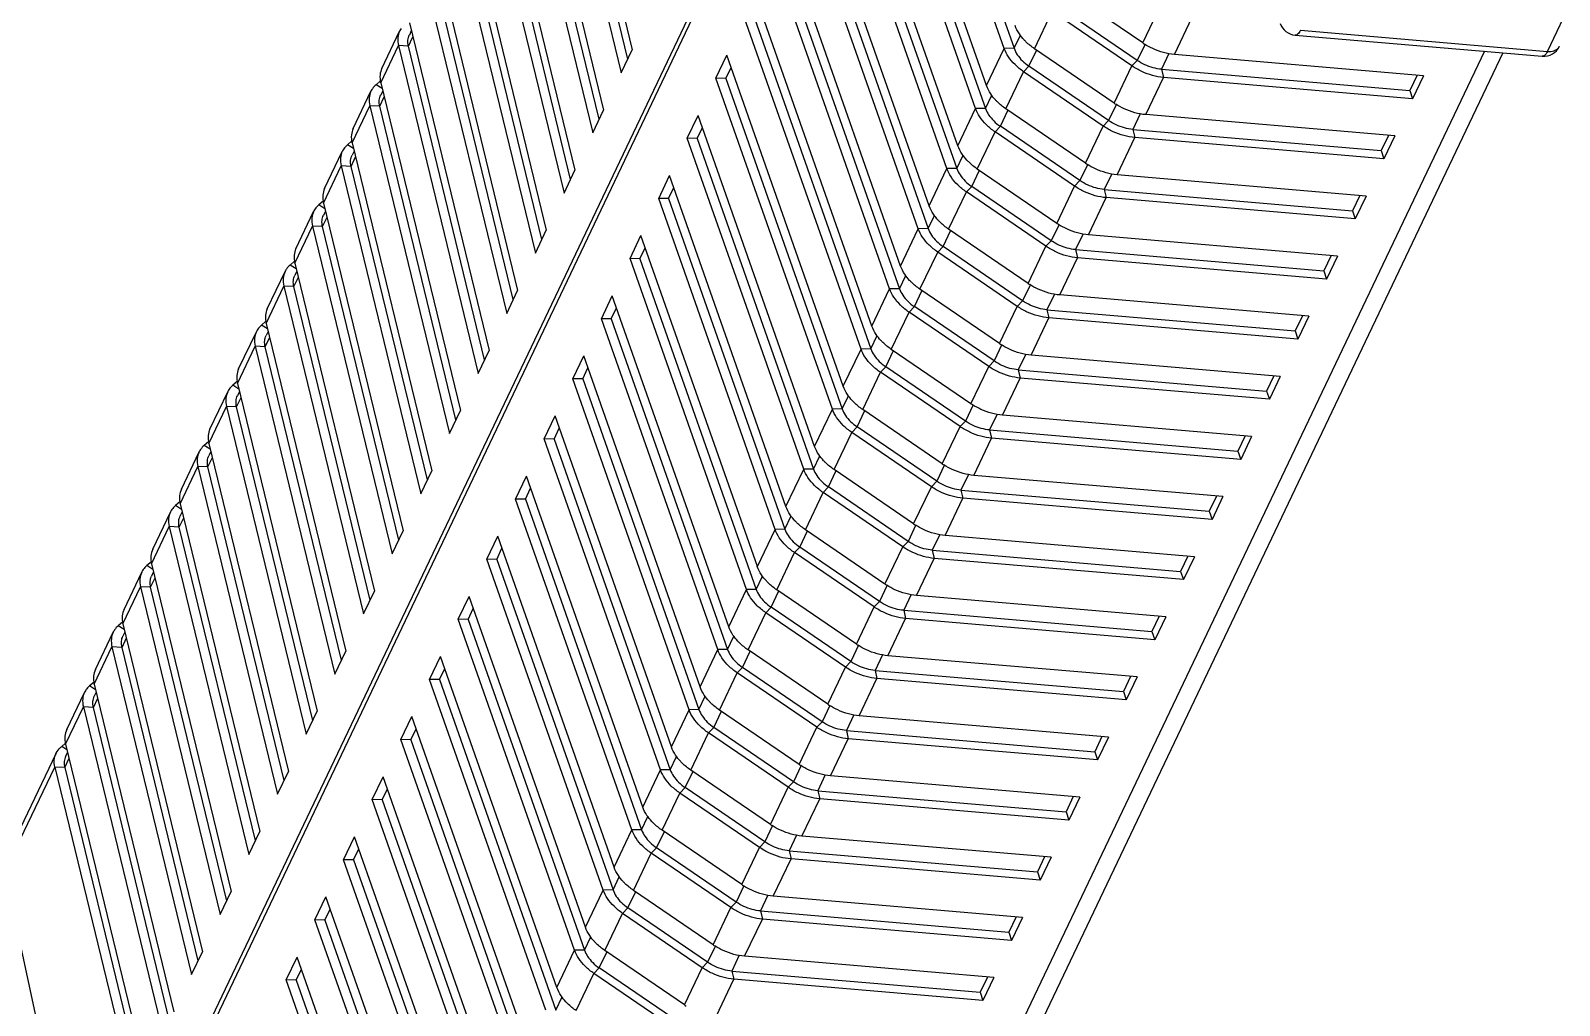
# Model space of a CAD drawing. Header units: millimetres. Extents: x 14276 to 15242, y -9916 to -8542.
# Drawn here: x 14438.2 to 14525.8, y -9572.3 to -9516.4 of the extents above; entities that cross this region are included whole.
import ezdxf

# ---------------------------------------------------------------- set-up
doc = ezdxf.new("R2010")
doc.units = ezdxf.units.MM

# ---------------------------------------------------------------- blocks, each defined once
blk = doc.blocks.new('u9')
at = {"color": 7, "linetype": 'Continuous'}
for p, q in [((236.612, 284.684), (274.986, 365.21)), ((237.67, 284.594), (274.297, 361.452)), ((305.81, 337.857), (299.142, 356.814)), ((299.704, 356.822), (306.379, 337.846)), ((299.078, 355.509), (305.753, 336.533)), ((256.083, 226.016), (317.524, 354.946)), ((256.178, 225.673), (317.604, 354.573)), ((317.604, 354.573), (322.514, 331.631)), ((304.167, 334.41), (297.499, 353.367)), ((298.061, 353.375), (304.736, 334.399)), ((297.436, 352.062), (304.11, 333.086)), ((302.524, 330.963), (295.856, 349.92)), ((296.419, 349.928), (303.093, 330.952)), ((295.793, 348.615), (302.468, 329.638)), ((300.881, 327.515), (294.213, 346.473)), ((294.776, 346.481), (301.451, 327.504)), ((294.15, 345.167), (300.825, 326.191)), ((319.66, 325.642), (315.093, 344.435)), ((299.239, 324.068), (292.571, 343.025)), ((293.133, 343.033), (299.808, 324.057)), ((319.035, 324.325), (314.467, 343.121)), ((319.088, 325.668), (314.718, 343.647)), ((292.507, 341.72), (299.182, 322.744)), ((283.863, 340.272), (288.428, 337.157)), ((284.169, 340.588), (288.734, 337.472)), ((313.075, 340.2), (317.445, 322.22)), ((318.019, 322.191), (313.45, 340.987)), ((281.735, 339.936), (280.718, 337.802)), ((289.751, 339.606), (288.734, 337.472)), ((290.928, 339.578), (290.565, 338.818)), ((297.596, 320.621), (290.928, 339.578)), ((291.49, 339.586), (298.165, 320.61)), ((317.393, 320.877), (312.825, 339.674)), ((265.803, 337.707), (266.429, 339.021)), ((266.173, 337.676), (266.588, 338.549)), ((266.588, 338.549), (266.429, 339.021)), ((266.429, 339.021), (280.718, 337.802)), ((280.829, 337.333), (266.588, 338.549)), ((283.543, 339.275), (282.526, 337.141)), ((283.543, 339.275), (288.108, 336.159)), ((265.803, 337.707), (280.092, 336.488)), ((280.829, 337.333), (280.718, 337.802)), ((290.864, 338.273), (289.847, 336.139)), ((290.864, 338.273), (297.539, 319.296)), ((305.81, 337.857), (305.509, 337.226)), ((306.379, 337.846), (305.753, 336.533)), ((305.81, 337.857), (306.379, 337.846)), ((280.4, 336.433), (280.829, 337.333)), ((281.774, 335.888), (282.22, 336.825)), ((282.22, 336.825), (282.526, 337.141)), ((282.22, 336.825), (286.786, 333.709)), ((282.526, 337.141), (287.092, 334.025)), ((288.428, 337.157), (287.982, 336.219)), ((288.428, 337.157), (288.734, 337.472)), ((311.808, 337.54), (311.182, 336.227)), ((311.433, 336.753), (315.802, 318.773)), ((316.376, 318.744), (311.808, 337.54)), ((280.092, 336.488), (279.075, 334.354)), ((281.9, 335.827), (280.883, 333.693)), ((281.9, 335.827), (286.466, 332.712)), ((288.108, 336.159), (287.092, 334.025)), ((289.285, 336.131), (288.923, 335.371)), ((289.285, 336.131), (289.847, 336.139)), ((295.953, 317.173), (289.285, 336.131)), ((289.847, 336.139), (296.522, 317.163)), ((315.75, 317.43), (311.182, 336.227)), ((264.16, 334.26), (264.786, 335.574)), ((264.53, 334.229), (264.946, 335.101)), ((264.946, 335.101), (264.786, 335.574)), ((264.786, 335.574), (279.075, 334.354)), ((279.186, 333.886), (264.946, 335.101)), ((264.16, 334.26), (278.449, 333.041)), ((279.186, 333.886), (279.075, 334.354)), ((289.222, 334.825), (288.205, 332.692)), ((289.222, 334.825), (295.896, 315.849)), ((304.167, 334.41), (303.866, 333.779)), ((304.736, 334.399), (304.11, 333.086)), ((304.167, 334.41), (304.736, 334.399)), ((310.165, 334.093), (309.539, 332.779)), ((314.733, 315.296), (310.165, 334.093)), ((278.757, 332.986), (279.186, 333.886)), ((280.131, 332.441), (280.577, 333.378)), ((280.577, 333.378), (280.883, 333.693)), ((280.577, 333.378), (285.143, 330.262)), ((280.883, 333.693), (285.449, 330.578)), ((286.786, 333.709), (286.339, 332.772)), ((286.786, 333.709), (287.092, 334.025)), ((309.79, 333.305), (314.159, 315.326)), ((278.449, 333.041), (277.432, 330.907)), ((280.258, 332.38), (279.241, 330.246)), ((280.258, 332.38), (284.823, 329.264)), ((286.466, 332.712), (285.449, 330.578)), ((287.642, 332.684), (287.28, 331.923)), ((287.642, 332.684), (288.205, 332.692)), ((294.31, 313.726), (287.642, 332.684)), ((288.205, 332.692), (294.88, 313.715)), ((314.107, 313.983), (309.539, 332.779)), ((262.517, 330.813), (263.143, 332.126)), ((262.887, 330.781), (263.303, 331.654)), ((263.303, 331.654), (263.143, 332.126)), ((263.143, 332.126), (277.432, 330.907)), ((277.543, 330.439), (263.303, 331.654)), ((322.514, 331.631), (319.66, 325.642)), ((262.517, 330.813), (276.806, 329.594)), ((277.543, 330.439), (277.432, 330.907)), ((285.143, 330.262), (285.449, 330.578)), ((287.579, 331.378), (286.562, 329.244)), ((287.579, 331.378), (294.254, 312.402)), ((302.524, 330.963), (302.224, 330.332)), ((303.093, 330.952), (302.468, 329.638)), ((302.524, 330.963), (303.093, 330.952)), ((308.522, 330.645), (307.896, 329.332)), ((313.09, 311.849), (308.522, 330.645)), ((319.598, 324.872), (322.447, 330.849)), ((277.114, 329.538), (277.543, 330.439)), ((278.488, 328.993), (278.935, 329.931)), ((278.935, 329.931), (279.241, 330.246)), ((278.935, 329.931), (283.5, 326.815)), ((279.241, 330.246), (283.806, 327.13)), ((285.143, 330.262), (284.696, 329.325)), ((308.147, 329.858), (312.517, 311.879)), ((276.806, 329.594), (275.789, 327.46)), ((278.615, 328.933), (277.598, 326.799)), ((278.615, 328.933), (283.18, 325.817)), ((284.823, 329.264), (283.806, 327.13)), ((285.999, 329.236), (285.637, 328.476)), ((285.999, 329.236), (286.562, 329.244)), ((292.668, 310.279), (285.999, 329.236)), ((286.562, 329.244), (293.237, 310.268)), ((312.464, 310.536), (307.896, 329.332)), ((260.875, 327.366), (261.5, 328.679)), ((261.244, 327.334), (261.66, 328.207)), ((261.66, 328.207), (261.5, 328.679)), ((261.5, 328.679), (275.789, 327.46)), ((275.901, 326.992), (261.66, 328.207)), ((285.936, 327.931), (284.919, 325.797)), ((285.936, 327.931), (292.611, 308.955)), ((260.875, 327.366), (275.163, 326.146)), ((275.901, 326.992), (275.789, 327.46)), ((283.5, 326.815), (283.806, 327.13)), ((300.881, 327.515), (300.581, 326.884)), ((301.451, 327.504), (300.825, 326.191)), ((300.881, 327.515), (301.451, 327.504)), ((306.879, 327.198), (306.254, 325.885)), ((311.447, 308.402), (306.879, 327.198)), ((275.472, 326.091), (275.901, 326.992)), ((276.845, 325.546), (277.292, 326.483)), ((277.292, 326.483), (277.598, 326.799)), ((277.292, 326.483), (281.857, 323.368)), ((277.598, 326.799), (282.163, 323.683)), ((283.5, 326.815), (283.053, 325.877)), ((306.504, 326.411), (310.874, 308.431)), ((275.163, 326.146), (274.147, 324.013)), ((276.972, 325.486), (275.955, 323.352)), ((276.972, 325.486), (281.537, 322.37)), ((283.18, 325.817), (282.163, 323.683)), ((284.357, 325.789), (283.994, 325.029)), ((284.357, 325.789), (284.919, 325.797)), ((291.025, 306.832), (284.357, 325.789)), ((284.919, 325.797), (291.594, 306.821)), ((310.822, 307.088), (306.254, 325.885)), ((319.088, 325.668), (318.829, 325.126)), ((319.088, 325.668), (319.661, 325.638)), ((259.232, 323.918), (259.858, 325.232)), ((259.601, 323.887), (260.017, 324.759)), ((260.017, 324.759), (259.858, 325.232)), ((259.858, 325.232), (274.147, 324.013)), ((274.258, 323.544), (260.017, 324.759)), ((284.293, 324.484), (283.276, 322.35)), ((284.293, 324.484), (290.968, 305.507)), ((318.923, 324.788), (319.036, 325.027)), ((318.957, 324.648), (319.255, 324.461)), ((319.061, 324.295), (319.255, 324.461)), ((319.255, 324.461), (319.292, 324.492)), ((319.292, 324.492), (319.329, 324.524)), ((259.232, 323.918), (273.521, 322.699)), ((273.829, 322.644), (274.258, 323.544)), ((274.258, 323.544), (274.147, 324.013)), ((281.857, 323.368), (282.163, 323.683)), ((299.239, 324.068), (298.938, 323.437)), ((299.808, 324.057), (299.182, 322.744)), ((299.239, 324.068), (299.808, 324.057)), ((305.237, 323.751), (304.611, 322.438)), ((309.805, 304.954), (305.237, 323.751)), ((319.035, 324.325), (318.019, 322.191)), ((273.521, 322.699), (272.504, 320.565)), ((275.202, 322.099), (275.649, 323.036)), ((275.649, 323.036), (275.955, 323.352)), ((275.649, 323.036), (280.214, 319.92)), ((275.955, 323.352), (280.52, 320.236)), ((281.857, 323.368), (281.411, 322.43)), ((304.861, 322.964), (309.231, 304.984)), ((318.969, 323.492), (317.953, 321.358)), ((275.329, 322.038), (274.312, 319.904)), ((275.329, 322.038), (279.895, 318.923)), ((281.537, 322.37), (280.52, 320.236)), ((282.714, 322.342), (282.352, 321.581)), ((282.714, 322.342), (283.276, 322.35)), ((289.382, 303.384), (282.714, 322.342)), ((283.276, 322.35), (289.951, 303.373)), ((309.179, 303.641), (304.611, 322.438)), ((317.445, 322.22), (317.187, 321.678)), ((317.445, 322.22), (318.019, 322.191)), ((257.589, 320.471), (258.215, 321.785)), ((257.959, 320.44), (258.374, 321.312)), ((258.374, 321.312), (258.215, 321.785)), ((258.215, 321.785), (272.504, 320.565)), ((272.615, 320.097), (258.374, 321.312)), ((282.651, 321.036), (281.634, 318.902)), ((282.651, 321.036), (289.325, 302.06)), ((317.28, 321.341), (317.394, 321.58)), ((317.314, 321.201), (317.662, 320.983)), ((317.402, 320.761), (317.662, 320.983)), ((257.589, 320.471), (271.878, 319.252)), ((272.186, 319.196), (272.615, 320.097)), ((272.615, 320.097), (272.504, 320.565)), ((280.214, 319.92), (280.52, 320.236)), ((297.596, 320.621), (297.295, 319.99)), ((298.165, 320.61), (297.539, 319.296)), ((297.596, 320.621), (298.165, 320.61)), ((303.594, 320.304), (302.968, 318.99)), ((308.162, 301.507), (303.594, 320.304)), ((317.327, 320.044), (316.31, 317.911)), ((317.393, 320.877), (316.376, 318.744)), ((271.878, 319.252), (270.861, 317.118)), ((273.56, 318.651), (274.006, 319.589)), ((274.006, 319.589), (274.312, 319.904)), ((274.006, 319.589), (278.572, 316.473)), ((274.312, 319.904), (278.878, 316.789)), ((280.214, 319.92), (279.768, 318.983)), ((303.219, 319.516), (307.588, 301.537)), ((255.946, 317.024), (256.572, 318.337)), ((256.732, 317.865), (256.572, 318.337)), ((256.572, 318.337), (270.861, 317.118)), ((273.686, 318.591), (272.67, 316.457)), ((273.686, 318.591), (278.252, 315.475)), ((279.895, 318.923), (278.878, 316.789)), ((281.071, 318.894), (280.709, 318.134)), ((281.071, 318.894), (281.634, 318.902)), ((287.739, 299.937), (281.071, 318.894)), ((281.634, 318.902), (288.308, 299.926)), ((307.536, 300.194), (302.968, 318.99)), ((315.802, 318.773), (315.544, 318.231)), ((315.802, 318.773), (316.376, 318.744)), ((256.316, 316.992), (256.732, 317.865)), ((270.972, 316.65), (256.732, 317.865)), ((281.008, 317.589), (279.991, 315.455)), ((281.008, 317.589), (287.683, 298.613)), ((315.75, 317.43), (314.733, 315.296)), ((315.637, 317.894), (315.751, 318.132)), ((315.671, 317.754), (316.019, 317.536)), ((315.76, 317.314), (316.019, 317.536)), ((255.946, 317.024), (270.235, 315.805)), ((270.543, 315.749), (270.972, 316.65)), ((270.972, 316.65), (270.861, 317.118)), ((278.572, 316.473), (278.878, 316.789)), ((295.953, 317.173), (295.653, 316.543)), ((296.522, 317.163), (295.896, 315.849)), ((295.953, 317.173), (296.522, 317.163)), ((301.951, 316.856), (301.325, 315.543)), ((306.519, 298.06), (301.951, 316.856)), ((315.684, 316.597), (314.667, 314.463)), ((270.235, 315.805), (269.218, 313.671)), ((271.917, 315.204), (272.364, 316.141)), ((272.364, 316.141), (272.67, 316.457)), ((272.364, 316.141), (276.929, 313.026)), ((272.67, 316.457), (277.235, 313.341)), ((278.572, 316.473), (278.125, 315.536)), ((301.576, 316.069), (305.945, 298.09)), ((254.303, 313.577), (254.929, 314.89)), ((255.089, 314.418), (254.929, 314.89)), ((254.929, 314.89), (269.218, 313.671)), ((272.044, 315.144), (271.027, 313.01)), ((272.044, 315.144), (276.609, 312.028)), ((278.252, 315.475), (277.235, 313.341)), ((279.428, 315.447), (279.066, 314.687)), ((279.428, 315.447), (279.991, 315.455)), ((286.097, 296.49), (279.428, 315.447)), ((279.991, 315.455), (286.666, 296.479)), ((305.893, 296.747), (301.325, 315.543)), ((314.159, 315.326), (313.901, 314.784)), ((314.159, 315.326), (314.733, 315.296)), ((254.673, 313.545), (255.089, 314.418)), ((269.33, 313.203), (255.089, 314.418)), ((279.365, 314.142), (278.348, 312.008)), ((279.365, 314.142), (286.04, 295.166)), ((314.107, 313.983), (313.09, 311.849)), ((313.994, 314.447), (314.108, 314.685)), ((314.028, 314.306), (314.376, 314.088)), ((314.117, 313.866), (314.376, 314.088)), ((254.303, 313.577), (268.592, 312.357)), ((268.9, 312.302), (269.33, 313.203)), ((269.33, 313.203), (269.218, 313.671)), ((276.929, 313.026), (276.482, 312.088)), ((276.929, 313.026), (277.235, 313.341)), ((294.31, 313.726), (294.01, 313.095)), ((294.88, 313.715), (294.254, 312.402)), ((294.31, 313.726), (294.88, 313.715)), ((300.308, 313.409), (299.682, 312.096)), ((304.876, 294.613), (300.308, 313.409)), ((314.041, 313.15), (313.024, 311.016)), ((268.592, 312.357), (267.575, 310.224)), ((270.274, 311.757), (270.721, 312.694)), ((270.721, 312.694), (271.027, 313.01)), ((270.721, 312.694), (275.286, 309.578)), ((271.027, 313.01), (275.592, 309.894)), ((299.933, 312.622), (304.303, 294.642)), ((252.661, 310.129), (253.287, 311.443)), ((253.446, 310.97), (253.287, 311.443)), ((253.287, 311.443), (267.575, 310.224)), ((270.401, 311.697), (269.384, 309.563)), ((270.401, 311.697), (274.966, 308.581)), ((276.609, 312.028), (275.592, 309.894)), ((277.786, 312), (277.423, 311.24)), ((277.786, 312), (278.348, 312.008)), ((284.454, 293.043), (277.786, 312)), ((278.348, 312.008), (285.023, 293.032)), ((304.25, 293.299), (299.682, 312.096)), ((312.517, 311.879), (312.258, 311.337)), ((312.517, 311.879), (313.09, 311.849)), ((253.03, 310.098), (253.446, 310.97)), ((267.687, 309.755), (253.446, 310.97)), ((277.722, 310.695), (276.705, 308.561)), ((277.722, 310.695), (284.397, 291.718)), ((312.464, 310.536), (311.447, 308.402)), ((312.352, 310.999), (312.465, 311.238)), ((312.386, 310.859), (312.733, 310.641)), ((312.474, 310.419), (312.733, 310.641)), ((252.661, 310.129), (266.95, 308.91)), ((267.258, 308.855), (267.687, 309.755)), ((267.687, 309.755), (267.575, 310.224)), ((269.078, 309.247), (269.384, 309.563)), ((269.384, 309.563), (273.949, 306.447)), ((275.286, 309.578), (274.839, 308.641)), ((275.286, 309.578), (275.592, 309.894)), ((292.668, 310.279), (292.367, 309.648)), ((293.237, 310.268), (292.611, 308.955)), ((292.668, 310.279), (293.237, 310.268)), ((298.666, 309.962), (298.04, 308.649)), ((303.234, 291.165), (298.666, 309.962)), ((312.398, 309.703), (311.381, 307.569)), ((266.95, 308.91), (265.933, 306.776)), ((268.631, 308.31), (269.078, 309.247)), ((269.078, 309.247), (273.643, 306.131)), ((302.608, 289.852), (298.04, 308.649)), ((298.29, 309.175), (302.66, 291.195)), ((251.018, 306.682), (251.644, 307.996)), ((251.803, 307.523), (251.644, 307.996)), ((251.644, 307.996), (265.933, 306.776)), ((268.758, 308.249), (267.741, 306.115)), ((268.758, 308.249), (273.323, 305.133)), ((274.966, 308.581), (273.949, 306.447)), ((276.143, 308.553), (275.781, 307.792)), ((276.143, 308.553), (276.705, 308.561)), ((282.811, 289.595), (276.143, 308.553)), ((276.705, 308.561), (283.38, 289.584)), ((310.874, 308.431), (310.615, 307.889)), ((310.709, 307.552), (310.823, 307.791)), ((310.874, 308.431), (311.447, 308.402)), ((251.388, 306.651), (251.803, 307.523)), ((266.044, 306.308), (251.803, 307.523)), ((276.079, 307.247), (275.063, 305.113)), ((276.079, 307.247), (282.754, 288.271)), ((310.822, 307.088), (309.805, 304.954)), ((310.743, 307.412), (311.091, 307.194)), ((310.831, 306.972), (311.091, 307.194)), ((251.018, 306.682), (265.307, 305.463)), ((265.615, 305.407), (266.044, 306.308)), ((266.044, 306.308), (265.933, 306.776)), ((267.435, 305.8), (267.741, 306.115)), ((267.741, 306.115), (272.307, 303)), ((273.643, 306.131), (273.197, 305.194)), ((273.643, 306.131), (273.949, 306.447)), ((291.025, 306.832), (290.724, 306.201)), ((291.594, 306.821), (290.968, 305.507)), ((291.025, 306.832), (291.594, 306.821)), ((297.023, 306.515), (296.397, 305.201)), ((301.591, 287.718), (297.023, 306.515)), ((310.756, 306.255), (309.739, 304.121)), ((265.307, 305.463), (264.29, 303.329)), ((266.989, 304.862), (267.435, 305.8)), ((267.435, 305.8), (272.001, 302.684)), ((273.323, 305.133), (272.307, 303)), ((300.965, 286.405), (296.397, 305.201)), ((296.648, 305.727), (301.017, 287.748)), ((249.375, 303.235), (250.001, 304.548)), ((250.161, 304.076), (250.001, 304.548)), ((250.001, 304.548), (264.29, 303.329)), ((267.115, 304.802), (266.098, 302.668)), ((267.115, 304.802), (271.681, 301.686)), ((274.5, 305.105), (274.138, 304.345)), ((274.5, 305.105), (275.063, 305.113)), ((281.168, 286.148), (274.5, 305.105)), ((275.063, 305.113), (281.737, 286.137)), ((309.231, 304.984), (308.973, 304.442)), ((309.066, 304.105), (309.18, 304.343)), ((309.231, 304.984), (309.805, 304.954)), ((249.745, 303.203), (250.161, 304.076)), ((264.401, 302.861), (250.161, 304.076)), ((274.437, 303.8), (273.42, 301.666)), ((274.437, 303.8), (281.111, 284.824)), ((289.382, 303.384), (289.081, 302.754)), ((289.951, 303.373), (289.325, 302.06)), ((289.382, 303.384), (289.951, 303.373)), ((309.179, 303.641), (308.162, 301.507)), ((309.1, 303.965), (309.448, 303.746)), ((309.188, 303.525), (309.448, 303.746)), ((249.375, 303.235), (263.664, 302.016)), ((263.972, 301.96), (264.401, 302.861)), ((264.401, 302.861), (264.29, 303.329)), ((265.792, 302.352), (266.098, 302.668)), ((266.098, 302.668), (270.664, 299.552)), ((272.001, 302.684), (271.554, 301.747)), ((272.001, 302.684), (272.307, 303)), ((295.38, 303.067), (294.754, 301.754)), ((299.948, 284.271), (295.38, 303.067)), ((309.113, 302.808), (308.096, 300.674)), ((263.664, 302.016), (262.647, 299.882)), ((265.346, 301.415), (265.792, 302.352)), ((265.792, 302.352), (270.358, 299.237)), ((271.681, 301.686), (270.664, 299.552)), ((272.857, 301.658), (272.495, 300.898)), ((272.857, 301.658), (273.42, 301.666)), ((279.525, 282.701), (272.857, 301.658)), ((273.42, 301.666), (280.095, 282.69)), ((299.322, 282.958), (294.754, 301.754)), ((295.005, 302.28), (299.374, 284.301)), ((247.732, 299.788), (248.358, 301.101)), ((248.518, 300.629), (248.358, 301.101)), ((248.358, 301.101), (262.647, 299.882)), ((265.473, 301.355), (264.456, 299.221)), ((265.473, 301.355), (270.038, 298.239)), ((307.588, 301.537), (307.33, 300.995)), ((307.423, 300.658), (307.537, 300.896)), ((307.588, 301.537), (308.162, 301.507)), ((248.102, 299.756), (248.518, 300.629)), ((262.759, 299.414), (248.518, 300.629)), ((262.759, 299.414), (262.647, 299.882)), ((272.794, 300.353), (271.777, 298.219)), ((272.794, 300.353), (279.469, 281.377)), ((287.739, 299.937), (287.439, 299.306)), ((288.308, 299.926), (287.683, 298.613)), ((287.739, 299.937), (288.308, 299.926)), ((307.536, 300.194), (306.519, 298.06)), ((307.457, 300.517), (307.805, 300.299)), ((307.546, 300.077), (307.805, 300.299)), ((247.732, 299.788), (262.021, 298.568)), ((262.329, 298.513), (262.759, 299.414)), ((264.15, 298.905), (264.456, 299.221)), ((264.456, 299.221), (269.021, 296.105)), ((270.358, 299.237), (269.911, 298.299)), ((270.358, 299.237), (270.664, 299.552)), ((293.737, 299.62), (293.111, 298.307)), ((298.305, 280.824), (293.737, 299.62)), ((307.47, 299.361), (306.453, 297.227)), ((262.021, 298.568), (261.004, 296.434)), ((263.703, 297.968), (264.15, 298.905)), ((264.15, 298.905), (268.715, 295.789)), ((270.038, 298.239), (269.021, 296.105)), ((271.214, 298.211), (270.852, 297.451)), ((271.214, 298.211), (271.777, 298.219)), ((277.883, 279.254), (271.214, 298.211)), ((271.777, 298.219), (278.452, 279.243)), ((297.679, 279.51), (293.111, 298.307)), ((293.362, 298.833), (297.732, 280.853)), ((246.09, 296.34), (246.715, 297.654)), ((246.875, 297.181), (246.715, 297.654)), ((246.715, 297.654), (261.004, 296.434)), ((263.83, 297.907), (262.813, 295.774)), ((263.83, 297.907), (268.395, 294.792)), ((305.945, 298.09), (305.687, 297.548)), ((305.781, 297.21), (305.894, 297.449)), ((305.945, 298.09), (306.519, 298.06)), ((246.459, 296.309), (246.875, 297.181)), ((261.116, 295.966), (246.875, 297.181)), ((261.116, 295.966), (261.004, 296.434)), ((271.151, 296.906), (270.134, 294.772)), ((271.151, 296.906), (277.826, 277.929)), ((286.097, 296.49), (285.796, 295.859)), ((286.666, 296.479), (286.04, 295.166)), ((286.097, 296.49), (286.666, 296.479)), ((305.893, 296.747), (304.876, 294.613)), ((305.815, 297.07), (306.162, 296.852)), ((305.903, 296.63), (306.162, 296.852)), ((246.09, 296.34), (260.378, 295.121)), ((260.687, 295.066), (261.116, 295.966)), ((262.507, 295.458), (262.813, 295.774)), ((262.813, 295.774), (267.378, 292.658)), ((268.715, 295.789), (268.268, 294.852)), ((268.715, 295.789), (269.021, 296.105)), ((292.094, 296.173), (291.469, 294.859)), ((296.662, 277.376), (292.094, 296.173)), ((305.827, 295.914), (304.81, 293.78)), ((260.378, 295.121), (259.362, 292.987)), ((262.06, 294.521), (262.507, 295.458)), ((262.507, 295.458), (267.072, 292.342)), ((268.395, 294.792), (267.378, 292.658)), ((269.572, 294.764), (269.209, 294.003)), ((269.572, 294.764), (270.134, 294.772)), ((276.24, 275.806), (269.572, 294.764)), ((270.134, 294.772), (276.809, 275.795)), ((296.037, 276.063), (291.469, 294.859)), ((291.719, 295.386), (296.089, 277.406)), ((304.303, 294.642), (304.044, 294.1)), ((304.303, 294.642), (304.876, 294.613)), ((244.447, 292.893), (245.073, 294.206)), ((244.816, 292.861), (245.232, 293.734)), ((245.232, 293.734), (245.073, 294.206)), ((245.073, 294.206), (259.362, 292.987)), ((259.473, 292.519), (245.232, 293.734)), ((262.187, 294.46), (261.17, 292.326)), ((262.187, 294.46), (266.752, 291.344)), ((304.138, 293.763), (304.251, 294.002)), ((244.447, 292.893), (258.736, 291.674)), ((259.473, 292.519), (259.362, 292.987)), ((269.508, 293.458), (268.491, 291.324)), ((269.508, 293.458), (276.183, 274.482)), ((284.454, 293.043), (284.153, 292.412)), ((285.023, 293.032), (284.397, 291.718)), ((284.454, 293.043), (285.023, 293.032)), ((304.25, 293.299), (303.234, 291.165)), ((304.172, 293.623), (304.52, 293.405)), ((304.26, 293.183), (304.52, 293.405)), ((259.044, 291.618), (259.473, 292.519)), ((260.417, 291.073), (260.864, 292.011)), ((260.864, 292.011), (261.17, 292.326)), ((260.864, 292.011), (265.429, 288.895)), ((261.17, 292.326), (265.735, 289.211)), ((267.072, 292.342), (266.626, 291.405)), ((267.072, 292.342), (267.378, 292.658)), ((290.452, 292.726), (289.826, 291.412)), ((295.02, 273.929), (290.452, 292.726)), ((304.184, 292.466), (303.168, 290.332)), ((258.736, 291.674), (257.719, 289.54)), ((266.752, 291.344), (265.735, 289.211)), ((267.929, 291.316), (267.567, 290.556)), ((267.929, 291.316), (268.491, 291.324)), ((274.597, 272.359), (267.929, 291.316)), ((268.491, 291.324), (275.166, 272.348)), ((294.394, 272.616), (289.826, 291.412)), ((290.076, 291.938), (294.446, 273.959)), ((302.66, 291.195), (302.402, 290.653)), ((302.66, 291.195), (303.234, 291.165)), ((242.804, 289.446), (243.43, 290.759)), ((243.174, 289.414), (243.59, 290.287)), ((243.59, 290.287), (243.43, 290.759)), ((243.43, 290.759), (257.719, 289.54)), ((257.83, 289.072), (243.59, 290.287)), ((260.544, 291.013), (259.527, 288.879)), ((260.544, 291.013), (265.11, 287.897)), ((302.495, 290.316), (302.609, 290.554)), ((242.804, 289.446), (257.093, 288.227)), ((257.83, 289.072), (257.719, 289.54)), ((267.866, 290.011), (266.849, 287.877)), ((267.866, 290.011), (274.54, 271.035)), ((282.811, 289.595), (282.51, 288.965)), ((283.38, 289.584), (282.754, 288.271)), ((282.811, 289.595), (283.38, 289.584)), ((302.608, 289.852), (301.591, 287.718)), ((302.529, 290.176), (302.877, 289.957)), ((302.617, 289.736), (302.877, 289.957)), ((257.401, 288.171), (257.83, 289.072)), ((258.775, 287.626), (259.221, 288.563)), ((259.221, 288.563), (259.527, 288.879)), ((259.221, 288.563), (263.787, 285.448)), ((259.527, 288.879), (264.093, 285.763)), ((265.429, 288.895), (264.983, 287.958)), ((265.429, 288.895), (265.735, 289.211)), ((288.809, 289.278), (288.183, 287.965)), ((288.434, 288.491), (292.803, 270.511)), ((293.377, 270.482), (288.809, 289.278)), ((302.542, 289.019), (301.525, 286.885)), ((257.093, 288.227), (256.076, 286.093)), ((265.11, 287.897), (264.093, 285.763)), ((266.286, 287.869), (265.924, 287.109)), ((266.286, 287.869), (266.849, 287.877)), ((272.954, 268.912), (266.286, 287.869)), ((266.849, 287.877), (273.523, 268.901)), ((292.751, 269.168), (288.183, 287.965)), ((301.017, 287.748), (300.759, 287.206)), ((301.017, 287.748), (301.591, 287.718)), ((241.161, 285.999), (241.787, 287.312)), ((241.531, 285.967), (241.947, 286.84)), ((241.947, 286.84), (241.787, 287.312)), ((241.787, 287.312), (256.076, 286.093)), ((256.187, 285.624), (241.947, 286.84)), ((258.901, 287.566), (257.885, 285.432)), ((258.901, 287.566), (263.467, 284.45)), ((300.852, 286.868), (300.966, 287.107)), ((300.886, 286.728), (301.234, 286.51)), ((241.161, 285.999), (255.45, 284.779)), ((256.187, 285.624), (256.076, 286.093)), ((266.223, 286.564), (265.206, 284.43)), ((266.223, 286.564), (272.898, 267.587)), ((281.168, 286.148), (280.868, 285.517)), ((281.737, 286.137), (281.111, 284.824)), ((281.168, 286.148), (281.737, 286.137)), ((300.965, 286.405), (299.948, 284.271)), ((300.975, 286.288), (301.234, 286.51)), ((255.758, 284.724), (256.187, 285.624)), ((257.132, 284.179), (257.579, 285.116)), ((257.579, 285.116), (257.885, 285.432)), ((257.579, 285.116), (262.144, 282)), ((257.885, 285.432), (262.45, 282.316)), ((263.787, 285.448), (263.34, 284.51)), ((263.787, 285.448), (264.093, 285.763)), ((287.166, 285.831), (286.54, 284.518)), ((286.791, 285.044), (291.16, 267.064)), ((291.734, 267.035), (287.166, 285.831)), ((300.899, 285.572), (299.882, 283.438)), ((234.054, 284.6), (228.993, 273.982)), ((248.221, 283.391), (234.054, 284.6)), ((248.52, 283.668), (234.353, 284.877)), ((255.45, 284.779), (254.433, 282.645)), ((257.259, 284.118), (256.242, 281.985)), ((257.259, 284.118), (261.824, 281.003)), ((263.467, 284.45), (262.45, 282.316)), ((264.643, 284.422), (264.281, 283.662)), ((264.643, 284.422), (265.206, 284.43)), ((271.312, 265.464), (264.643, 284.422)), ((265.206, 284.43), (271.881, 265.454)), ((291.108, 265.721), (286.54, 284.518)), ((299.374, 284.301), (299.116, 283.759)), ((299.374, 284.301), (299.948, 284.271)), ((299.209, 283.421), (299.323, 283.66))]:
    blk.add_line(p, q, dxfattribs=at)
for centre, radius, start, end in [((281.357, 336.071), 3.879, 55.68905, 57.40596), ((279.714, 332.624), 3.879, 55.68905, 57.40596), ((278.071, 329.176), 3.879, 55.68905, 57.40596), ((276.429, 325.729), 3.879, 55.68905, 57.40596), ((274.786, 322.282), 3.879, 55.68905, 57.40596), ((273.143, 318.835), 3.879, 55.68905, 57.40596), ((271.5, 315.387), 3.879, 55.68905, 57.40596), ((269.857, 311.94), 3.879, 55.68905, 57.40596), ((268.215, 308.493), 3.879, 55.68905, 57.40596), ((266.572, 305.046), 3.879, 55.68905, 57.40596), ((264.929, 301.598), 3.879, 55.68905, 57.40596), ((263.286, 298.151), 3.879, 55.68905, 57.40596), ((261.644, 294.704), 3.879, 55.68905, 57.40596), ((260.001, 291.257), 3.879, 55.68905, 57.40596), ((258.358, 287.809), 3.879, 55.68905, 57.40596), ((256.715, 284.362), 3.879, 55.68905, 57.40596), ((234.268, 283.88), 1, 85.11759, 154.55229), ((255.072, 280.915), 3.879, 55.68905, 57.40596), ((248.435, 282.671), 1, 19.33228, 85.11747)]:
    blk.add_arc(centre, radius, start, end, dxfattribs=at)
for points, start_tangent, end_tangent in [([(289.751, 339.606), (290.243, 339.204), (290.349, 339.095)], (0.825973, -0.56371), (0.679163, -0.733987)), ([(290.349, 339.095), (290.622, 338.75)], (0.679163, -0.733987), (0.555139, -0.831758)), ([(290.622, 338.75), (290.865, 338.273)], (0.555139, -0.831758), (0.331816, -0.943344)), ([(280.718, 337.802), (281.338, 337.69), (281.954, 337.465), (282.526, 337.141)], (0.996379, -0.085018), (0.825973, -0.56371)), ([(280.829, 337.333), (281.306, 337.248), (281.78, 337.074), (282.22, 336.825)], (0.996379, -0.085018), (0.825973, -0.56371)), ([(289.285, 336.131), (289.098, 336.498), (288.807, 336.847), (288.428, 337.157)], (-0.331816, 0.943344), (-0.825973, 0.56371)), ([(288.734, 337.472), (289.226, 337.07), (289.605, 336.616), (289.848, 336.139)], (0.825973, -0.56371), (0.331816, -0.943344)), ([(280.092, 336.488), (280.712, 336.377)], (0.996379, -0.085018), (0.964844, -0.262824)), ([(280.712, 336.377), (281.328, 336.151), (281.803, 335.891)], (0.964844, -0.262824), (0.842492, -0.538709)), ([(288.108, 336.159), (288.6, 335.757), (288.706, 335.648)], (0.825973, -0.56371), (0.679163, -0.733987)), ([(288.706, 335.648), (288.98, 335.303)], (0.679163, -0.733987), (0.555139, -0.831758)), ([(288.98, 335.303), (289.222, 334.825)], (0.555139, -0.831758), (0.331816, -0.943344)), ([(279.075, 334.354), (279.695, 334.243), (280.311, 334.018), (280.883, 333.693)], (0.996379, -0.085018), (0.825973, -0.56371)), ([(279.186, 333.886), (279.663, 333.8), (280.137, 333.627), (280.577, 333.378)], (0.996379, -0.085018), (0.825973, -0.56371)), ([(287.642, 332.684), (287.456, 333.051), (287.164, 333.4), (286.786, 333.709)], (-0.331816, 0.943344), (-0.825973, 0.56371)), ([(287.092, 334.025), (287.583, 333.623), (287.963, 333.169), (288.205, 332.692)], (0.825973, -0.56371), (0.331816, -0.943344)), ([(278.449, 333.041), (279.069, 332.929)], (0.996379, -0.085018), (0.964844, -0.262824)), ([(279.069, 332.929), (279.685, 332.704), (280.161, 332.444)], (0.964844, -0.262824), (0.842492, -0.538709)), ([(286.466, 332.712), (286.957, 332.31), (287.063, 332.201)], (0.825973, -0.56371), (0.679163, -0.733987)), ([(287.063, 332.201), (287.337, 331.855)], (0.679163, -0.733987), (0.555139, -0.831758)), ([(287.337, 331.855), (287.579, 331.378)], (0.555139, -0.831758), (0.331816, -0.943344)), ([(277.432, 330.907), (278.052, 330.795), (278.668, 330.57), (279.241, 330.246)], (0.996379, -0.085018), (0.825973, -0.56371)), ([(285.449, 330.578), (285.94, 330.176), (286.32, 329.721), (286.562, 329.244)], (0.825973, -0.56371), (0.331816, -0.943344)), ([(277.543, 330.439), (278.021, 330.353), (278.494, 330.18), (278.935, 329.931)], (0.996379, -0.085018), (0.825973, -0.56371)), ([(285.999, 329.236), (285.813, 329.603), (285.521, 329.953), (285.143, 330.262)], (-0.331816, 0.943344), (-0.825973, 0.56371)), ([(276.806, 329.594), (277.426, 329.482)], (0.996379, -0.085018), (0.964844, -0.262824)), ([(277.426, 329.482), (278.042, 329.257), (278.518, 328.997)], (0.964844, -0.262824), (0.842492, -0.538709)), ([(284.823, 329.264), (285.315, 328.862), (285.42, 328.753)], (0.825973, -0.56371), (0.679163, -0.733987)), ([(285.42, 328.753), (285.694, 328.408)], (0.679163, -0.733987), (0.555139, -0.831758)), ([(285.694, 328.408), (285.937, 327.931)], (0.555139, -0.831758), (0.331816, -0.943344)), ([(275.789, 327.46), (276.409, 327.348), (277.026, 327.123), (277.598, 326.799)], (0.996379, -0.085018), (0.825973, -0.56371)), ([(283.806, 327.13), (284.298, 326.728), (284.677, 326.274), (284.92, 325.797)], (0.825973, -0.56371), (0.331816, -0.943344)), ([(275.901, 326.992), (276.378, 326.906), (276.852, 326.733), (277.292, 326.483)], (0.996379, -0.085018), (0.825973, -0.56371)), ([(284.357, 325.789), (284.17, 326.156), (283.878, 326.505), (283.5, 326.815)], (-0.331816, 0.943344), (-0.825973, 0.56371)), ([(275.163, 326.146), (275.784, 326.035)], (0.996379, -0.085018), (0.964844, -0.262824)), ([(275.784, 326.035), (276.4, 325.81), (276.875, 325.55)], (0.964844, -0.262824), (0.842492, -0.538709)), ([(283.18, 325.817), (283.672, 325.415), (283.778, 325.306)], (0.825973, -0.56371), (0.679163, -0.733987)), ([(283.778, 325.306), (284.051, 324.961)], (0.679163, -0.733987), (0.555139, -0.831758)), ([(319.036, 325.027), (319.115, 325.314), (319.088, 325.668)], (0.429288, 0.903168), (-0.236152, 0.971716)), ([(319.66, 325.642), (319.693, 325.215), (319.598, 324.872)], (0.236152, -0.971716), (-0.429273, -0.903175)), ([(284.051, 324.961), (284.294, 324.484)], (0.555139, -0.831758), (0.331816, -0.943344)), ([(319.598, 324.872), (319.58, 324.836), (319.329, 324.524)], (-0.429273, -0.903175), (-0.758731, -0.651404)), ([(274.147, 324.013), (274.767, 323.901), (275.383, 323.676), (275.955, 323.352)], (0.996379, -0.085018), (0.825973, -0.56371)), ([(274.258, 323.544), (274.735, 323.458), (275.209, 323.285), (275.649, 323.036)], (0.996379, -0.085018), (0.825973, -0.56371)), ([(282.163, 323.683), (282.655, 323.281), (283.034, 322.827), (283.277, 322.35)], (0.825973, -0.56371), (0.331816, -0.943344)), ([(318.969, 323.492), (319.072, 323.865), (319.036, 324.325)], (0.429283, 0.90317), (-0.236152, 0.971716)), ([(273.521, 322.699), (274.141, 322.587)], (0.996379, -0.085018), (0.964844, -0.262824)), ([(282.714, 322.342), (282.527, 322.709), (282.235, 323.058), (281.857, 323.368)], (-0.331816, 0.943344), (-0.825973, 0.56371)), ([(274.141, 322.587), (274.757, 322.362), (275.232, 322.102)], (0.964844, -0.262824), (0.842492, -0.538709)), ([(281.537, 322.37), (282.029, 321.968), (282.135, 321.859)], (0.825973, -0.56371), (0.679163, -0.733987)), ([(282.135, 321.859), (282.408, 321.513)], (0.679163, -0.733987), (0.555139, -0.831758)), ([(317.445, 322.22), (317.473, 321.867), (317.394, 321.58)], (0.236152, -0.971716), (-0.429288, -0.903168)), ([(317.953, 321.358), (318.055, 321.731), (318.019, 322.191)], (0.429292, 0.903166), (-0.236152, 0.971716)), ([(282.408, 321.513), (282.651, 321.036)], (0.555139, -0.831758), (0.331816, -0.943344)), ([(317.662, 320.983), (317.869, 321.213)], (0.760178, 0.649715), (0.564263, 0.825595)), ([(317.869, 321.213), (317.934, 321.32), (317.953, 321.358)], (0.564263, 0.825595), (0.429292, 0.903166)), ([(272.504, 320.565), (273.124, 320.454), (273.74, 320.228), (274.312, 319.904)], (0.996379, -0.085018), (0.825973, -0.56371)), ([(272.615, 320.097), (273.092, 320.011), (273.566, 319.838), (274.006, 319.589)], (0.996379, -0.085018), (0.825973, -0.56371)), ([(280.52, 320.236), (281.012, 319.834), (281.392, 319.38), (281.634, 318.902)], (0.825973, -0.56371), (0.331816, -0.943344)), ([(317.327, 320.044), (317.429, 320.418), (317.393, 320.877)], (0.429283, 0.90317), (-0.236152, 0.971716)), ([(271.878, 319.252), (272.498, 319.14)], (0.996379, -0.085018), (0.964844, -0.262824)), ([(281.071, 318.894), (280.885, 319.262), (280.593, 319.611), (280.214, 319.92)], (-0.331816, 0.943344), (-0.825973, 0.56371)), ([(272.498, 319.14), (273.114, 318.915), (273.589, 318.655)], (0.964844, -0.262824), (0.842492, -0.538709)), ([(279.895, 318.923), (280.386, 318.52), (280.492, 318.412)], (0.825973, -0.56371), (0.679163, -0.733987)), ([(280.492, 318.412), (280.766, 318.066)], (0.679163, -0.733987), (0.555139, -0.831758)), ([(315.802, 318.773), (315.83, 318.42), (315.751, 318.132)], (0.236152, -0.971716), (-0.429288, -0.903168)), ([(316.31, 317.911), (316.412, 318.284), (316.376, 318.743)], (0.429292, 0.903166), (-0.236152, 0.971716)), ([(280.766, 318.066), (281.008, 317.589)], (0.555139, -0.831758), (0.331816, -0.943344)), ([(315.684, 316.597), (315.787, 316.971), (315.75, 317.43)], (0.429283, 0.90317), (-0.236152, 0.971716)), ([(316.019, 317.536), (316.226, 317.766)], (0.760178, 0.649715), (0.564263, 0.825595)), ([(316.226, 317.766), (316.291, 317.872), (316.31, 317.911)], (0.564263, 0.825595), (0.429292, 0.903166)), ([(270.861, 317.118), (271.481, 317.006), (272.097, 316.781), (272.67, 316.457)], (0.996379, -0.085018), (0.825973, -0.56371)), ([(270.972, 316.65), (271.449, 316.564), (271.923, 316.391), (272.364, 316.141)], (0.996379, -0.085018), (0.825973, -0.56371)), ([(278.878, 316.789), (279.369, 316.387), (279.749, 315.932), (279.991, 315.455)], (0.825973, -0.56371), (0.331816, -0.943344)), ([(270.235, 315.805), (270.855, 315.693)], (0.996379, -0.085018), (0.964844, -0.262824)), ([(270.855, 315.693), (271.471, 315.468), (271.947, 315.208)], (0.964844, -0.262824), (0.842492, -0.538709)), ([(279.428, 315.447), (279.242, 315.814), (278.95, 316.164), (278.572, 316.473)], (-0.331816, 0.943344), (-0.825973, 0.56371)), ([(278.252, 315.475), (278.743, 315.073), (278.849, 314.964)], (0.825973, -0.56371), (0.679163, -0.733987)), ([(278.849, 314.964), (279.123, 314.619)], (0.679163, -0.733987), (0.555139, -0.831758)), ([(314.159, 315.326), (314.187, 314.972), (314.108, 314.685)], (0.236152, -0.971716), (-0.429288, -0.903168)), ([(314.667, 314.463), (314.77, 314.837), (314.734, 315.296)], (0.429292, 0.903166), (-0.236152, 0.971716)), ([(279.123, 314.619), (279.366, 314.142)], (0.555139, -0.831758), (0.331816, -0.943344)), ([(314.041, 313.15), (314.144, 313.523), (314.108, 313.983)], (0.429283, 0.90317), (-0.236152, 0.971716)), ([(314.376, 314.088), (314.584, 314.318)], (0.760178, 0.649715), (0.564263, 0.825595)), ([(314.584, 314.318), (314.648, 314.425), (314.667, 314.463)], (0.564263, 0.825595), (0.429292, 0.903166)), ([(269.218, 313.671), (269.838, 313.559), (270.454, 313.334), (271.027, 313.01)], (0.996379, -0.085018), (0.825973, -0.56371)), ([(269.33, 313.203), (269.807, 313.117), (270.281, 312.943), (270.721, 312.694)], (0.996379, -0.085018), (0.825973, -0.56371)), ([(277.786, 312), (277.599, 312.367), (277.307, 312.716), (276.929, 313.026)], (-0.331816, 0.943344), (-0.825973, 0.56371)), ([(277.235, 313.341), (277.727, 312.939), (278.106, 312.485), (278.349, 312.008)], (0.825973, -0.56371), (0.331816, -0.943344)), ([(268.592, 312.357), (269.212, 312.246)], (0.996379, -0.085018), (0.964844, -0.262824)), ([(269.212, 312.246), (269.829, 312.021), (270.304, 311.761)], (0.964844, -0.262824), (0.842492, -0.538709)), ([(276.609, 312.028), (277.101, 311.626), (277.206, 311.517)], (0.825973, -0.56371), (0.679163, -0.733987)), ([(277.206, 311.517), (277.48, 311.172)], (0.679163, -0.733987), (0.555139, -0.831758)), ([(312.517, 311.879), (312.544, 311.525), (312.465, 311.238)], (0.236152, -0.971716), (-0.429288, -0.903168)), ([(313.024, 311.016), (313.127, 311.389), (313.091, 311.849)], (0.429292, 0.903166), (-0.236152, 0.971716)), ([(277.48, 311.172), (277.723, 310.695)], (0.555139, -0.831758), (0.331816, -0.943344)), ([(312.398, 309.703), (312.501, 310.076), (312.465, 310.536)], (0.429283, 0.90317), (-0.236152, 0.971716)), ([(312.733, 310.641), (312.941, 310.871)], (0.760178, 0.649715), (0.564263, 0.825595)), ([(312.941, 310.871), (313.005, 310.978), (313.024, 311.016)], (0.564263, 0.825595), (0.429292, 0.903166)), ([(267.575, 310.224), (268.196, 310.112), (268.812, 309.887), (269.384, 309.563)], (0.996379, -0.085018), (0.825973, -0.56371)), ([(267.687, 309.755), (268.164, 309.669), (268.638, 309.496), (269.078, 309.247)], (0.996379, -0.085018), (0.825973, -0.56371)), ([(276.143, 308.553), (275.956, 308.92), (275.664, 309.269), (275.286, 309.578)], (-0.331816, 0.943344), (-0.825973, 0.56371)), ([(275.592, 309.894), (276.084, 309.492), (276.463, 309.038), (276.706, 308.561)], (0.825973, -0.56371), (0.331816, -0.943344)), ([(266.95, 308.91), (267.57, 308.798)], (0.996379, -0.085018), (0.964844, -0.262824)), ([(267.57, 308.798), (268.186, 308.573), (268.661, 308.313)], (0.964844, -0.262824), (0.842492, -0.538709)), ([(274.966, 308.581), (275.458, 308.179), (275.564, 308.07)], (0.825973, -0.56371), (0.679163, -0.733987)), ([(275.564, 308.07), (275.837, 307.724)], (0.679163, -0.733987), (0.555139, -0.831758)), ([(310.874, 308.431), (310.902, 308.078), (310.823, 307.791)], (0.236152, -0.971716), (-0.429288, -0.903168)), ([(311.381, 307.569), (311.484, 307.942), (311.448, 308.402)], (0.429292, 0.903166), (-0.236152, 0.971716)), ([(275.837, 307.724), (276.08, 307.247)], (0.555139, -0.831758), (0.331816, -0.943344)), ([(310.756, 306.255), (310.858, 306.629), (310.822, 307.088)], (0.429283, 0.90317), (-0.236152, 0.971716)), ([(311.091, 307.194), (311.298, 307.424)], (0.760178, 0.649715), (0.564263, 0.825595)), ([(311.298, 307.424), (311.362, 307.531), (311.381, 307.569)], (0.564263, 0.825595), (0.429292, 0.903166)), ([(265.933, 306.776), (266.553, 306.665), (267.169, 306.439), (267.741, 306.115)], (0.996379, -0.085018), (0.825973, -0.56371)), ([(266.044, 306.308), (266.521, 306.222), (266.995, 306.049), (267.435, 305.8)], (0.996379, -0.085018), (0.825973, -0.56371)), ([(274.5, 305.105), (274.313, 305.472), (274.022, 305.822), (273.643, 306.131)], (-0.331816, 0.943344), (-0.825973, 0.56371)), ([(273.949, 306.447), (274.441, 306.045), (274.82, 305.591), (275.063, 305.113)], (0.825973, -0.56371), (0.331816, -0.943344)), ([(265.307, 305.463), (265.927, 305.351)], (0.996379, -0.085018), (0.964844, -0.262824)), ([(265.927, 305.351), (266.543, 305.126), (267.018, 304.866)], (0.964844, -0.262824), (0.842492, -0.538709)), ([(273.323, 305.133), (273.815, 304.731), (273.921, 304.622)], (0.825973, -0.56371), (0.679163, -0.733987)), ([(273.921, 304.622), (274.195, 304.277)], (0.679163, -0.733987), (0.555139, -0.831758)), ([(274.195, 304.277), (274.437, 303.8)], (0.555139, -0.831758), (0.331816, -0.943344)), ([(309.231, 304.984), (309.259, 304.631), (309.18, 304.343)], (0.236152, -0.971716), (-0.429288, -0.903168)), ([(309.739, 304.121), (309.841, 304.495), (309.805, 304.954)], (0.429292, 0.903166), (-0.236152, 0.971716)), ([(309.113, 302.808), (309.215, 303.182), (309.179, 303.641)], (0.429283, 0.90317), (-0.236152, 0.971716)), ([(309.448, 303.746), (309.655, 303.977)], (0.760178, 0.649715), (0.564263, 0.825595)), ([(309.655, 303.977), (309.72, 304.083), (309.739, 304.121)], (0.564263, 0.825595), (0.429292, 0.903166)), ([(264.29, 303.329), (264.91, 303.217), (265.526, 302.992), (266.098, 302.668)], (0.996379, -0.085018), (0.825973, -0.56371)), ([(264.401, 302.861), (264.878, 302.775), (265.352, 302.602), (265.792, 302.352)], (0.996379, -0.085018), (0.825973, -0.56371)), ([(272.857, 301.658), (272.671, 302.025), (272.379, 302.375), (272.001, 302.684)], (-0.331816, 0.943344), (-0.825973, 0.56371)), ([(272.307, 303), (272.798, 302.598), (273.178, 302.143), (273.42, 301.666)], (0.825973, -0.56371), (0.331816, -0.943344)), ([(263.664, 302.016), (264.284, 301.904)], (0.996379, -0.085018), (0.964844, -0.262824)), ([(264.284, 301.904), (264.9, 301.679), (265.376, 301.419)], (0.964844, -0.262824), (0.842492, -0.538709)), ([(271.681, 301.686), (272.172, 301.284), (272.278, 301.175)], (0.825973, -0.56371), (0.679163, -0.733987)), ([(272.278, 301.175), (272.552, 300.83)], (0.679163, -0.733987), (0.555139, -0.831758)), ([(272.552, 300.83), (272.794, 300.353)], (0.555139, -0.831758), (0.331816, -0.943344)), ([(307.588, 301.537), (307.616, 301.183), (307.537, 300.896)], (0.236152, -0.971716), (-0.429288, -0.903168)), ([(308.096, 300.674), (308.199, 301.048), (308.162, 301.507)], (0.429292, 0.903166), (-0.236152, 0.971716)), ([(262.647, 299.882), (263.267, 299.77), (263.883, 299.545), (264.456, 299.221)], (0.996379, -0.085018), (0.825973, -0.56371)), ([(307.47, 299.361), (307.573, 299.734), (307.537, 300.194)], (0.429283, 0.90317), (-0.236152, 0.971716)), ([(307.805, 300.299), (308.012, 300.529)], (0.760178, 0.649715), (0.564263, 0.825595)), ([(308.012, 300.529), (308.077, 300.636), (308.096, 300.674)], (0.564263, 0.825595), (0.429292, 0.903166)), ([(262.759, 299.414), (263.236, 299.328), (263.709, 299.154), (264.15, 298.905)], (0.996379, -0.085018), (0.825973, -0.56371)), ([(271.214, 298.211), (271.028, 298.578), (270.736, 298.927), (270.358, 299.237)], (-0.331816, 0.943344), (-0.825973, 0.56371)), ([(270.664, 299.552), (271.155, 299.15), (271.535, 298.696), (271.778, 298.219)], (0.825973, -0.56371), (0.331816, -0.943344)), ([(262.021, 298.568), (262.641, 298.457)], (0.996379, -0.085018), (0.964844, -0.262824)), ([(262.641, 298.457), (263.257, 298.232), (263.733, 297.972)], (0.964844, -0.262824), (0.842492, -0.538709)), ([(270.038, 298.239), (270.53, 297.837), (270.635, 297.728)], (0.825973, -0.56371), (0.679163, -0.733987)), ([(270.635, 297.728), (270.909, 297.383)], (0.679163, -0.733987), (0.555139, -0.831758)), ([(270.909, 297.383), (271.152, 296.906)], (0.555139, -0.831758), (0.331816, -0.943344)), ([(305.945, 298.09), (305.973, 297.736), (305.894, 297.449)], (0.236152, -0.971716), (-0.429288, -0.903168)), ([(306.453, 297.227), (306.556, 297.6), (306.52, 298.06)], (0.429292, 0.903166), (-0.236152, 0.971716)), ([(261.004, 296.434), (261.625, 296.323), (262.241, 296.098), (262.813, 295.774)], (0.996379, -0.085018), (0.825973, -0.56371)), ([(305.827, 295.914), (305.93, 296.287), (305.894, 296.747)], (0.429283, 0.90317), (-0.236152, 0.971716)), ([(306.162, 296.852), (306.37, 297.082)], (0.760178, 0.649715), (0.564263, 0.825595)), ([(306.37, 297.082), (306.434, 297.189), (306.453, 297.227)], (0.564263, 0.825595), (0.429292, 0.903166)), ([(261.116, 295.966), (261.593, 295.88), (262.067, 295.707), (262.507, 295.458)], (0.996379, -0.085018), (0.825973, -0.56371)), ([(269.572, 294.764), (269.385, 295.131), (269.093, 295.48), (268.715, 295.789)], (-0.331816, 0.943344), (-0.825973, 0.56371)), ([(269.021, 296.105), (269.513, 295.703), (269.892, 295.249), (270.135, 294.772)], (0.825973, -0.56371), (0.331816, -0.943344)), ([(260.378, 295.121), (260.999, 295.009)], (0.996379, -0.085018), (0.964844, -0.262824)), ([(260.999, 295.009), (261.615, 294.784), (262.09, 294.524)], (0.964844, -0.262824), (0.842492, -0.538709)), ([(268.395, 294.792), (268.887, 294.39), (268.993, 294.281)], (0.825973, -0.56371), (0.679163, -0.733987)), ([(304.303, 294.642), (304.33, 294.289), (304.251, 294.002)], (0.236152, -0.971716), (-0.429288, -0.903168)), ([(304.81, 293.78), (304.913, 294.153), (304.877, 294.613)], (0.429292, 0.903166), (-0.236152, 0.971716)), ([(268.993, 294.281), (269.266, 293.935)], (0.679163, -0.733987), (0.555139, -0.831758)), ([(269.266, 293.935), (269.509, 293.458)], (0.555139, -0.831758), (0.331816, -0.943344)), ([(304.727, 293.635), (304.791, 293.742), (304.81, 293.78)], (0.564263, 0.825595), (0.429292, 0.903166)), ([(259.362, 292.987), (259.982, 292.876), (260.598, 292.65), (261.17, 292.326)], (0.996379, -0.085018), (0.825973, -0.56371)), ([(304.184, 292.466), (304.287, 292.84), (304.251, 293.299)], (0.429283, 0.90317), (-0.236152, 0.971716)), ([(304.52, 293.405), (304.727, 293.635)], (0.760178, 0.649715), (0.564263, 0.825595)), ([(259.473, 292.519), (259.95, 292.433), (260.424, 292.26), (260.864, 292.011)], (0.996379, -0.085018), (0.825973, -0.56371)), ([(267.929, 291.316), (267.742, 291.683), (267.45, 292.033), (267.072, 292.342)], (-0.331816, 0.943344), (-0.825973, 0.56371)), ([(267.378, 292.658), (267.87, 292.256), (268.249, 291.801), (268.492, 291.324)], (0.825973, -0.56371), (0.331816, -0.943344)), ([(258.736, 291.674), (259.356, 291.562)], (0.996379, -0.085018), (0.964844, -0.262824)), ([(259.356, 291.562), (259.972, 291.337), (260.447, 291.077)], (0.964844, -0.262824), (0.842492, -0.538709)), ([(266.752, 291.344), (267.244, 290.942), (267.35, 290.833)], (0.825973, -0.56371), (0.679163, -0.733987)), ([(302.66, 291.195), (302.688, 290.842), (302.609, 290.554)], (0.236152, -0.971716), (-0.429288, -0.903168)), ([(303.168, 290.332), (303.27, 290.706), (303.234, 291.165)], (0.429292, 0.903166), (-0.236152, 0.971716)), ([(267.35, 290.833), (267.623, 290.488)], (0.679163, -0.733987), (0.555139, -0.831758)), ([(267.623, 290.488), (267.866, 290.011)], (0.555139, -0.831758), (0.331816, -0.943344)), ([(303.084, 290.187), (303.149, 290.294), (303.168, 290.332)], (0.564263, 0.825595), (0.429292, 0.903166)), ([(257.719, 289.54), (258.339, 289.428), (258.955, 289.203), (259.527, 288.879)], (0.996379, -0.085018), (0.825973, -0.56371)), ([(302.542, 289.019), (302.644, 289.392), (302.608, 289.852)], (0.429283, 0.90317), (-0.236152, 0.971716)), ([(302.877, 289.957), (303.084, 290.187)], (0.760178, 0.649715), (0.564263, 0.825595)), ([(257.83, 289.072), (258.307, 288.986), (258.781, 288.813), (259.221, 288.563)], (0.996379, -0.085018), (0.825973, -0.56371)), ([(266.286, 287.869), (266.1, 288.236), (265.808, 288.586), (265.429, 288.895)], (-0.331816, 0.943344), (-0.825973, 0.56371)), ([(265.735, 289.211), (266.227, 288.808), (266.607, 288.354), (266.849, 287.877)], (0.825973, -0.56371), (0.331816, -0.943344)), ([(257.093, 288.227), (257.713, 288.115)], (0.996379, -0.085018), (0.964844, -0.262824)), ([(257.713, 288.115), (258.329, 287.89), (258.805, 287.63)], (0.964844, -0.262824), (0.842492, -0.538709)), ([(265.11, 287.897), (265.601, 287.495), (265.707, 287.386)], (0.825973, -0.56371), (0.679163, -0.733987)), ([(301.017, 287.748), (301.045, 287.394), (300.966, 287.107)], (0.236152, -0.971716), (-0.429288, -0.903168)), ([(301.525, 286.885), (301.627, 287.259), (301.591, 287.718)], (0.429292, 0.903166), (-0.236152, 0.971716)), ([(265.707, 287.386), (265.981, 287.041)], (0.679163, -0.733987), (0.555139, -0.831758)), ([(265.981, 287.041), (266.223, 286.564)], (0.555139, -0.831758), (0.331816, -0.943344)), ([(301.234, 286.51), (301.441, 286.74)], (0.760178, 0.649715), (0.564263, 0.825595)), ([(301.441, 286.74), (301.506, 286.847), (301.525, 286.885)], (0.564263, 0.825595), (0.429292, 0.903166)), ([(256.076, 286.093), (256.696, 285.981), (257.312, 285.756), (257.885, 285.432)], (0.996379, -0.085018), (0.825973, -0.56371)), ([(300.899, 285.572), (301.002, 285.945), (300.965, 286.405)], (0.429283, 0.90317), (-0.236152, 0.971716)), ([(256.187, 285.624), (256.664, 285.539), (257.138, 285.365), (257.579, 285.116)], (0.996379, -0.085018), (0.825973, -0.56371)), ([(264.643, 284.422), (264.457, 284.789), (264.165, 285.138), (263.787, 285.448)], (-0.331816, 0.943344), (-0.825973, 0.56371)), ([(264.093, 285.763), (264.584, 285.361), (264.964, 284.907), (265.206, 284.43)], (0.825973, -0.56371), (0.331816, -0.943344)), ([(234.054, 284.6), (233.857, 284.6), (233.681, 284.565), (233.533, 284.496), (233.421, 284.397), (233.365, 284.31)], (-0.996379, 0.085018), (-0.431196, -0.902258)), ([(234.054, 284.6), (234.131, 284.734), (234.215, 284.826), (234.301, 284.872), (234.353, 284.876)], (0.430194, 0.902736), (0.996864, -0.079136)), ([(255.45, 284.779), (256.07, 284.668)], (0.996379, -0.085018), (0.964844, -0.262824)), ([(256.07, 284.668), (256.686, 284.442), (257.162, 284.182)], (0.964844, -0.262824), (0.842492, -0.538709)), ([(263.467, 284.45), (263.959, 284.048), (264.064, 283.939)], (0.825973, -0.56371), (0.679163, -0.733987)), ([(299.374, 284.301), (299.402, 283.947), (299.323, 283.66)], (0.236152, -0.971716), (-0.429288, -0.903168)), ([(299.882, 283.438), (299.985, 283.811), (299.949, 284.271)], (0.429292, 0.903166), (-0.236152, 0.971716)), ([(248.221, 283.391), (248.298, 283.525), (248.382, 283.617), (248.468, 283.663), (248.52, 283.667)], (0.430194, 0.902736), (0.996864, -0.079136)), ([(264.064, 283.939), (264.338, 283.594)], (0.679163, -0.733987), (0.555139, -0.831758)), ([(264.338, 283.594), (264.581, 283.116)], (0.555139, -0.831758), (0.331816, -0.943344)), ([(299.799, 283.293), (299.863, 283.4), (299.882, 283.438)], (0.564263, 0.825595), (0.429292, 0.903166))]:
    blk.add_spline(points, degree=3, dxfattribs=dict(at, start_tangent=start_tangent, end_tangent=end_tangent))

msp = doc.modelspace()

# ---------------------------------------------------------------- block references
at = {"rotation": 180}
msp.add_blockref('u9', (14759.208, -9233.039), dxfattribs=at)

doc.saveas('drawing.dxf')
